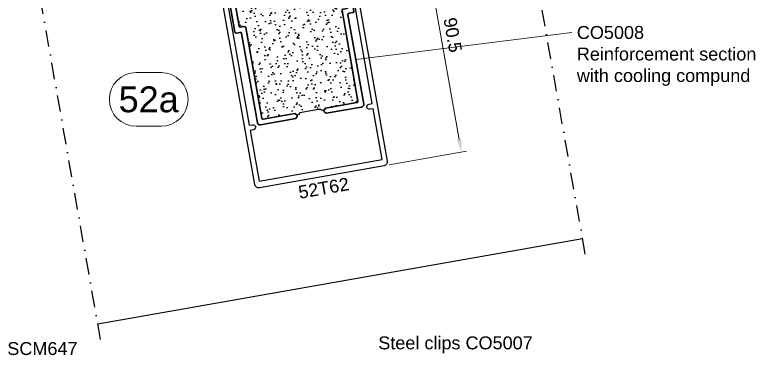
# Model space of a CAD drawing. Header units: millimetres. Extents: x 22319 to 27873, y 35287 to 39437.
# Drawn here: x 22932.9 to 23219.5, y 39088.4 to 39220.2 of the extents above; entities that cross this region are included whole.
import ezdxf
from ezdxf.enums import TextEntityAlignment as Align

# ---------------------------------------------------------------- set-up
doc = ezdxf.new("R2010")
doc.units = ezdxf.units.MM
doc.header["$LTSCALE"] = 0.5
doc.linetypes.add('DASHDOT', pattern=[25.4, 12.7, -6.35, 0, -6.35])
for name, color, linetype, lineweight in [('AM_0', 7, 'Continuous', 30), ('AM_4', 3, 'Continuous', 25), ('AM_5', 3, 'Continuous', 18), ('AM_6', 2, 'Continuous', 20), ('AM_7', 4, 'DASHDOT', 25), ('AM_8', 1, 'Continuous', 25)]:
    doc.layers.add(name, color=color, linetype=linetype, lineweight=lineweight)
doc.layers.add('PROFILE_PO', color=2, linetype='Continuous')
doc.styles.add('Border', font='ARIAL.TTF')
doc.styles.get("Standard").update_dxf_attribs({"font": 'ARIAL.TTF'})
doc.dimstyles.new('SBS_DIN$0', dxfattribs={"dimscale": 2, "dimtxt": 2.5, "dimasz": 2.5, "dimexe": 1, "dimexo": 1, "dimgap": 1, "dimtad": 1, "dimrnd": 0.5, "dimdsep": 46, "dimtxsty": 'Standard', "dimcen": 0, "dimclrd": 256, "dimclre": 256, "dimclrt": 2, "dimadec": 0, "dimazin": 2, "dimtp": 0.1, "dimtm": 0.1, "dimtfac": 0.71, "dimtofl": 0, "dimtmove": 0, "dimatfit": 3, "dimfxl": 0, "dimlwd": -1, "dimlwe": -1, "dimarcsym": 0})

# ---------------------------------------------------------------- blocks, each defined once
blk = doc.blocks.new('*D445')
at = {"layer": 'AM_5'}
for p, q in [((23063.59138666329, 39251.50170500676), (23092.07314227326, 39256.52380697875)), ((23104.95044595777, 39171.97544774086), (23090.97176765557, 39251.25247185835)), ((23077.82933511263, 39162.11613109265), (23107.78830235213, 39167.39870533114))]:
    blk.add_line(p, q, dxfattribs=at)
for points in [[(23091.79244078308, 39251.39717867307), (23090.15109452807, 39251.10776504363), (23090.10352676724, 39256.17651062342)], [(23105.77111908528, 39172.12015455558), (23104.12977283026, 39171.83074092614), (23105.81868684611, 39167.05140897581)]]:
    blk.add_solid(points, dxfattribs=at)
at = {"layer": 'Defpoints', "color": 0}
for p in [(23090.10352676724, 39256.17651062342), (23061.62177115726, 39251.15440865143), (23075.8597196066, 39161.76883473732)]:
    blk.add_point(p, dxfattribs=at)
at = {"layer": 'AM_5', "color": 2, "insert": (23102.44480349663, 39212.40455649936), "char_height": 5, "attachment_point": 5, "rotation": 280.000000000006}
blk.add_mtext('90.5', dxfattribs=at)
blk = doc.blocks.new('52T62')
at = {"color": 7, "linetype": 'Continuous', "flags": 128}
for points in [[(2.099985000000743, 16.10952364800323), (2.597553437350143, 16.39679491924471, 0.6556287290975692), (2.556027778293355, 16.76126095119253), (2.099985000000743, 16.90068722057913), (2.099985000000743, 17.9195236480009), (2.597553437350143, 18.20679491924238, 0.6556287290975841), (2.556027778293355, 18.57126095119747), (2.099985000000743, 18.7106872205768), (2.099985000000743, 19.72952364799858), (2.597553437350143, 20.01679491924733, 0.6556287290975841), (2.556027778293355, 20.38126095119515), (2.099985000000743, 20.52068722057447), (2.099985000000743, 21.53952364800352), (2.597553437350143, 21.826794919245, 0.655628729097467), (2.556027778293355, 22.19126095119282), (2.099985000000743, 22.33068722057942), (2.099985000000743, 22.5, -0.4142135623730284), (2.599985000000743, 23), (4.99998499999856, 23), (4.99998499999856, 3, 0.4142135623733615), (5.49998499999856, 2.5), (9.699984999999288, 2.5), (9.99998499999856, 2.200000000004366), (10.29998499999783, 2.5), (15.49998499999856, 2.5), (15.49998499999856, 5.600000000005821), (14.49998499999856, 5.600000000005821), (14.49998499999856, 6.5), (15.49998499999856, 6.5), (17.29998499999783, 6.5), (17.99998499999856, 5.80000000000291), (17.99998499999856, 5.5), (16.99998499999856, 5.5), (16.99998499999856, 3, 0.414213562373095), (17.49998499999856, 2.5), (23.99998499999856, 2.5, 0.414213562373095), (24.49998499999856, 3), (24.49998499999856, 5.5), (22.99998499999856, 5.5), (22.99998499999856, 5.80000000000291), (23.69998499999929, 6.5), (25.99998499999856, 6.5), (25.99998499999856, -82.5, -0.414213562373095), (24.49998499999856, -84), (-1.500000144005753e-05, -84), (-24.50001500000144, -84, -0.4142135623730728), (-26.00001500000144, -82.5), (-26.00001500000144, 6.5), (-23.70001500000217, 6.5), (-23.00001500000144, 5.80000000000291), (-23.00001500000144, 5.5), (-24.50001500000144, 5.5), (-24.50001500000144, 3, 0.414213562373095), (-24.00001500000144, 2.5), (-17.50001500000144, 2.5, 0.4142135623732282), (-17.00001500000144, 3), (-17.00001500000144, 5.5), (-18.00001500000144, 5.5), (-18.00001500000144, 5.80000000000291), (-17.30001500000071, 6.5), (-15.50001500000144, 6.5), (-14.50001500000144, 6.5), (-14.50001500000144, 5.600000000005821), (-15.50001500000144, 5.600000000005821), (-15.50001500000144, 2.5), (-10.30001500000071, 2.5), (-10.00001500000144, 2.200000000004366), (-9.700015000002168, 2.5), (-5.50001500000144, 2.5, 0.4142135623733614), (-5.00001500000144, 3), (-5.00001500000144, 23), (-3.600014999999985, 23), (-2.100014999999985, 22.13397459621774), (-2.100014999999985, 21.33068722057942), (-2.556057778292598, 21.19126095119282, 0.6556287290967124), (-2.597583437349385, 20.826794919245), (-2.100014999999985, 20.53952364800352), (-2.100014999999985, 19.52068722057447), (-2.556057778292598, 19.38126095119515, 0.6556287290968543), (-2.597583437349385, 19.01679491924733), (-2.100014999999985, 18.72952364799858), (-2.100014999999985, 17.7106872205768), (-2.556057778292598, 17.57126095119747, 0.6556287290968543), (-2.597583437349385, 17.20679491924238), (-2.100014999999985, 16.9195236480009), (-2.100014999999985, 15.90068722057913), (-2.556057778292598, 15.76126095119253, 0.6556287290968413), (-2.597583437349385, 15.39679491924471), (-2.100014999999985, 15.10952364800323), (-2.100014999999985, 14.09068722057418), (-2.556057778292598, 13.95126095119485, 0.6556287290967703), (-2.597583437349385, 13.58679491924704), (-2.100014999999985, 13.29952364799829), (-2.100014999999985, 12.28068722057651), (-2.556057778292598, 12.14126095119718, 0.6556287290968543), (-2.597583437349385, 11.77679491924209), (-2.100014999999985, 11.48952364800061), (-2.100014999999985, 10.47068722057884), (-2.556057778292598, 10.33126095119223, 0.6556287290967124), (-2.597583437349385, 9.966794919244421), (-2.100014999999985, 9.679523648002942), (-2.100014999999985, 8.660687220573891), (-2.556057778292598, 8.521260951194563, 0.6556287290968543), (-2.597583437349385, 8.15679491924675), (-2.100014999999985, 7.869523647997994), (-2.100014999999985, 6.850687220576219), (-2.556057778292598, 6.711260951196891, 0.6556287290968065), (-2.597583437349385, 6.346794919249078), (-2.100014999999985, 6.059523648000322), (-2.100014999999985, 5.040687220578548), (-2.556057778292598, 4.90126095119922, 0.6556287290966915), (-2.597583437349385, 4.53679491924413), (-2.100014999999985, 4.249523648002651), (-2.100014999999985, 3.264337491957122), (-1.500000144005753e-05, 2.5), (2.099985000000743, 3.317646630566742), (2.099985000000743, 5.249523648002651), (2.597553437350143, 5.53679491924413, 0.6556287290975459), (2.556027778293355, 5.901260951191944), (2.099985000000743, 6.040687220578548), (2.099985000000743, 7.059523648000322), (2.597553437350143, 7.346794919241802, 0.6556287290975841), (2.556027778293355, 7.711260951196891), (2.099985000000743, 7.850687220576219), (2.099985000000743, 8.869523647997994), (2.597553437350143, 9.15679491924675, 0.6556287290975841), (2.556027778293355, 9.521260951194563), (2.099985000000743, 9.660687220573891), (2.099985000000743, 10.67952364800294), (2.597553437350143, 10.96679491924442, 0.655628729097467), (2.556027778293355, 11.33126095119223), (2.099985000000743, 11.47068722057884), (2.099985000000743, 12.48952364800061), (2.597553437350143, 12.77679491924937, 0.6556287290975841), (2.556027778293355, 13.14126095119718), (2.099985000000743, 13.28068722057651), (2.099985000000743, 14.29952364800556), (2.597553437350143, 14.58679491924704, 0.6556287290975226), (2.556027778293355, 14.95126095119485), (2.099985000000743, 15.09068722057418)], [(-24.20001499999853, -59.5), (-22.90001499999926, -59.5, -0.414213562373095), (-21.90001499999926, -60.5, -0.414213562373095), (-22.90001499999926, -61.5), (-24.20001499999853, -61.5), (-24.20001499999853, -81.5), (24.19998499999929, -81.5), (24.19998499999929, -61.5), (22.89998500000002, -61.5, -0.414213562373095), (21.89998500000002, -60.5, -0.414213562373095), (22.89998500000002, -59.5), (24.19998499999929, -59.5), (24.19998499999929, 0.5), (-24.20001499999853, 0.5)]]:
    blk.add_lwpolyline(points, format="xyb", close=True, dxfattribs=at)
blk = doc.blocks.new('INS 2')
at = {"layer": 'AM_8'}
h = blk.add_hatch(dxfattribs=at)
h.set_pattern_fill('AR-SAND', color=1, scale=0.1, angle=90, style=0)
h.set_pattern_definition([(127.5, (-1167.893984370588, 1836.543305400111), (-4.894132373293424, -0.1600031295984043), [0, -3.860800000000001, 0, -4.318000000000001, 0, -4.1275]), (97.49999999999996, (-1167.893984370588, 1836.543305400111), (-7.168251005683543, 4.495232831380027), [0, -2.0828, 0, -3.4798, 0, -1.3335]), (57.49999999999999, (-1167.893984370588, 1833.419105400113), (-0.01437184678545643, 7.90992370241458), [0, -1.27, 0, -4.572, 0, -5.969]), (47.5, (-1167.893984370588, 1833.419105400113), (-2.229293232572162, 7.635564524722972), [0, -0.635, 0, -2.9972, 0, -3.429])])
h.paths.add_polyline_path([(18.90001199999824, 57.49996900000042, 0.4142135623730951), (18.40001199999824, 57.99996900000042), (6.000011999996781, 57.99996900000042), (5.250011999996786, 58.74996900000042), (4.750011999996786, 58.74996900000042), (4.000011999996786, 57.99996900000042), (-3.999988000003214, 57.99996900000042), (-4.750012000000424, 58.74996900000042), (-5.249988000003214, 58.74996900000042), (-5.999988000003218, 57.99996900000042), (-18.39998799999739, 57.99996900000042, 0.4142135623730951), (-18.89998799999739, 57.49996900000042), (-18.89998799999739, 21.89996900000187, -0.4142135623730951), (-19.39998799999739, 21.39996900000187), (-20.89998799999739, 21.39996900000187, 0.4142135623730951), (-21.39998799999739, 20.89996900000187), (-21.39998800000103, 2.5, 0.4142135623730951), (-20.89998800000103, 2), (20.90001199999824, 2, 0.4142135623730951), (21.40001199999824, 2.5), (21.40001199999824, 20.89996900000187, 0.4142135623730951), (20.90001199999824, 21.39996900000187), (19.40001199999824, 21.39996900000187, -0.4142135623730951), (18.90001199999824, 21.89996900000187)])
at = {"layer": 'AM_0'}
blk.add_lwpolyline([(22.90001199999824, 23.39996900000187), (21.40001199999824, 23.39996900000187, -0.414213562373095), (20.90001199999824, 23.89996900000187), (20.90001199999824, 58.99996900000042, 0.414213562373095), (19.90001199999824, 59.99996900000042), (6.000011999996786, 59.99996900000042), (5.250011999996786, 59.24996900000042), (5.250011999996786, 58.74996900000042), (6.000011999996786, 57.99996900000042), (18.40001199999824, 57.99996900000042, -0.414213562373095), (18.90001199999824, 57.49996900000042), (18.90001199999824, 21.89996900000187, 0.414213562373095), (19.40001199999824, 21.39996900000187), (20.90001199999824, 21.39996900000187, -0.414213562373095), (21.40001199999824, 20.89996900000187), (21.40001199999824, 2.5, -0.414213562373095), (20.90001199999824, 2), (-20.89998800000103, 2, -0.414213562373095), (-21.39998800000103, 2.5), (-21.39998799999739, 20.89996900000187, -0.414213562373095), (-20.89998799999739, 21.39996900000187), (-19.39998799999739, 21.39996900000187, 0.414213562373095), (-18.89998799999739, 21.89996900000187), (-18.89998799999739, 57.49996900000042, -0.414213562373095), (-18.39998799999739, 57.99996900000042), (-5.999988000003214, 57.99996900000042), (-5.249988000003214, 58.74996900000042), (-5.249988000003214, 59.24996900000042), (-5.999988000003214, 59.99996900000042), (-19.89998799999739, 59.99996900000042, 0.414213562373095), (-20.89998799999739, 58.99996900000042), (-20.89998799999739, 23.89996900000187, -0.414213562373095), (-21.39998799999739, 23.39996900000187), (-22.89998799999739, 23.39996900000187, 0.414213562373095), (-23.39998799999739, 22.89996900000187), (-23.39998800000103, 1, 0.4142135623734946), (-22.39998799999739, 0), (-10.5, 0), (-10, 0.5), (-9.5, 0), (9.5, 0), (10, 0.5), (10.5, 0), (22.40001199999824, 0, 0.4142135623729619), (23.40001199999824, 1), (23.40001199999824, 22.89996900000187, 0.414213562373095)], format="xyb", close=True, dxfattribs=at)
at = {"layer": 'AM_4'}
blk.add_lwpolyline([(-5.250012000000424, 58.74996900000042), (-4.750012000000424, 58.74996900000042), (-3.999988000003214, 57.99996900000042), (4.000011999996786, 57.99996900000042), (4.750011999996786, 58.74996900000042), (5.250011999996786, 58.74996900000042)], dxfattribs=at)

msp = doc.modelspace()

# ---------------------------------------------------------------- linework, layer by layer
at = {"layer": 'AM_6'}
msp.add_line((23064.94304655379, 39202.94879041309), (23148.47229190719, 39213.37196004635), dxfattribs=at)
msp.add_lwpolyline([(22979.92463432389, 39177.08463397565), (22989.59634795862, 39177.08463397565, 0.9999999999999999), (22989.59634795862, 39197.88463397566), (22979.92463432388, 39197.88463397566, 0.9999999999999999)], format="xyb", close=True, dxfattribs=at)
at = {"layer": 'AM_7'}
for p, q in [((23153.73736890143, 39127.56476964294), (23117.12716083301, 39335.19157707382)), ((22966.12156658839, 39094.48304168789), (22929.51135851997, 39302.10984911877))]:
    msp.add_line(p, q, dxfattribs=at)
at = {"layer": 'PROFILE_PO'}
msp.add_line((22965.04360378563, 39100.59647253345), (23152.6594356429, 39133.67820569795), dxfattribs=at)

# ---------------------------------------------------------------- block references
at = {"rotation": 10.00000000000504}
msp.add_blockref('52T62', (23037.1454975059, 39240.23830824223), dxfattribs=at)
at = {"linetype": 'Continuous', "rotation": 190.000000000005}
msp.add_blockref('INS 2', (23037.16286475232, 39240.13979641694), dxfattribs=at)

# ---------------------------------------------------------------- texts
at = {"layer": 'AM_6', "style": 'Border'}
msp.add_text('52a', height=9.999999999999996, dxfattribs=at).set_placement((22984.76049114125, 39187.48463397567), align=Align.MIDDLE_CENTER)
msp.add_text('52T62', height=4.999999999999997, rotation=10.00000000000389, dxfattribs=at).set_placement((23052.50117822373, 39153.15165621466), align=Align.MIDDLE_CENTER)
for s, p in [('Steel clips CO5007', (23073.60924747576, 39090.71178502068)), ('Screw SCM647', (22908.68521883087, 39088.51836377605))]:
    msp.add_text(s, height=4.999999999999996, dxfattribs=at).set_placement(p)
at = {"layer": 'AM_6', "insert": (23150.47229190719, 39215.87196004635), "char_height": 5, "attachment_point": 1, "style": 'Border'}
msp.add_mtext('CO5008\\PReinforcement section\\Pwith cooling compund', dxfattribs=at)

# ---------------------------------------------------------------- dimensions: what is measured, and where the dimension line sits
at = {"layer": 'AM_5'}
dim = msp.add_linear_dim(base=(23090.10352676724, 39256.17651062342), p1=(23075.8597196066, 39161.76883473731), p2=(23061.62177115726, 39251.15440865143), angle=280.000000000006, dimstyle='SBS_DIN$0', dxfattribs=at)
dim.commit()
dim.dimension.update_dxf_attribs({"geometry": '*D445', "text_midpoint": (23102.44480349663, 39212.40455649936)})

doc.saveas('drawing.dxf')
